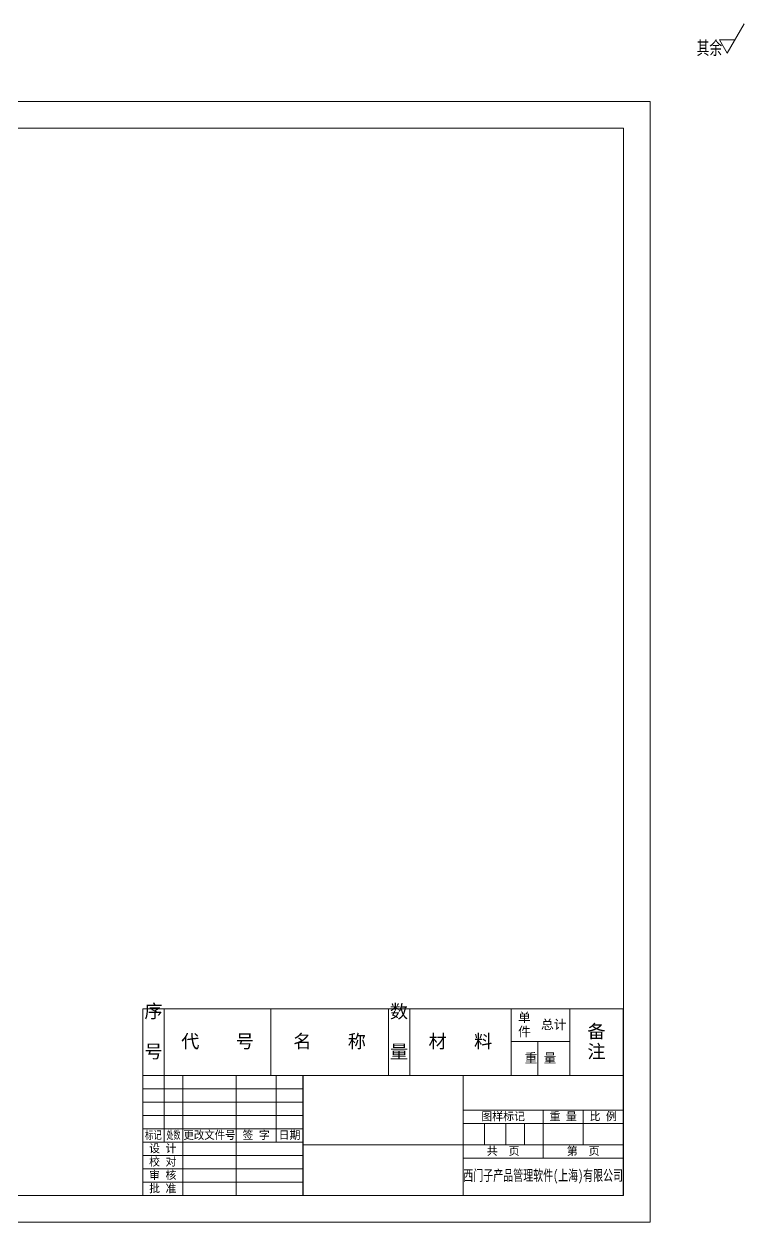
# Model space of a CAD drawing. Header units: millimetres. Extents: x 0 to 3146, y 0 to 2325.
# Drawn here: x 1797 to 3146, y 0 to 2245 of the extents above; entities that cross this region are included whole.
import ezdxf

# ---------------------------------------------------------------- set-up
doc = ezdxf.new("R2010")
doc.units = ezdxf.units.MM
for name, color, linetype, true_color in [('10', 7, 'Continuous', 0xffffff), ('170', 7, 'Continuous', 0xffffff), ('173', 7, 'Continuous', 0xffffff)]:
    doc.layers.add(name, color=color, linetype=linetype, true_color=true_color)
doc.styles.add('chinesef_fs', font='仿宋')

# ---------------------------------------------------------------- blocks, each defined once
blk = doc.blocks.new('TabularNote1')
at = {"layer": '170', "color": 9, "linetype": 'Continuous', "lineweight": 18}
for p, q in [((0, 0), (60, 0)), ((0, 0), (0, -13)), ((60, 0), (60, -13)), ((60, 0), (68, 0)), ((68, 0), (76, 0)), ((76, 0), (83, 0)), ((83, 0), (90, 0)), ((90, 0), (105, 0)), ((105, 0), (120, 0)), ((120, 0), (120, -13)), ((0, -13), (0, -18)), ((60, -13), (68, -13)), ((60, -13), (60, -18)), ((68, -13), (76, -13)), ((76, -13), (83, -13)), ((83, -13), (90, -13)), ((90, -13), (105, -13)), ((90, -13), (90, -18)), ((105, -13), (120, -13)), ((105, -13), (105, -18)), ((120, -13), (120, -18)), ((0, -18), (0, -26)), ((60, -18), (68, -18)), ((60, -18), (60, -26)), ((68, -18), (76, -18)), ((68, -18), (68, -26)), ((76, -18), (83, -18)), ((76, -18), (76, -26)), ((83, -18), (90, -18)), ((83, -18), (83, -26)), ((90, -18), (105, -18)), ((90, -18), (90, -26)), ((105, -18), (120, -18)), ((105, -18), (105, -26)), ((120, -18), (120, -26)), ((0, -26), (60, -26)), ((0, -26), (0, -31)), ((60, -26), (68, -26)), ((60, -26), (60, -31)), ((68, -26), (76, -26)), ((76, -26), (83, -26)), ((83, -26), (90, -26)), ((90, -26), (105, -26)), ((90, -26), (90, -31)), ((105, -26), (120, -26)), ((120, -26), (120, -31)), ((0, -31), (0, -45)), ((60, -31), (68, -31)), ((60, -31), (60, -45)), ((68, -31), (76, -31)), ((76, -31), (83, -31)), ((83, -31), (90, -31)), ((90, -31), (105, -31)), ((105, -31), (120, -31)), ((120, -31), (120, -45)), ((0, -45), (60, -45)), ((60, -45), (68, -45)), ((68, -45), (76, -45)), ((76, -45), (83, -45)), ((83, -45), (90, -45)), ((90, -45), (105, -45)), ((105, -45), (120, -45))]:
    blk.add_line(p, q, dxfattribs=at)
at = {"layer": '10', "color": 35, "linetype": 'Continuous', "lineweight": 13, "char_height": 3, "attachment_point": 5, "line_spacing_factor": 0.903614, "style": 'chinesef_fs'}
for s, insert in [('\\f仿宋|b0|i0;\\W1.0000;{\\H1.50x;\\f仿宋|b0|i0;\\f仿宋|b0|i0;}', (90, -6.5)), ('\\f仿宋|b0|i0;\\W1.0000;{\\H1.50x;\\f仿宋|b0|i0;\\f仿宋|b0|i0;}', (30, -13)), ('\\f仿宋|b0|i0;\\W1.0000;\\f仿宋|b0|i0;图样标记\\f仿宋|b0|i0;', (75, -15.5)), ('\\f仿宋|b0|i0;\\W1.0000;\\f仿宋|b0|i0;比 例\\f仿宋|b0|i0;', (112.5, -15.5)), ('\\f仿宋|b0|i0;\\W1.0000;\\f仿宋|b0|i0;重 量\\f仿宋|b0|i0;', (97.5, -15.5)), ('\\f仿宋|b0|i0;\\W1.0000;\\f仿宋|b0|i0;\\f仿宋|b0|i0;', (97.5, -22)), ('\\f仿宋|b0|i0;\\W1.0000;\\f仿宋|b0|i0;\\f仿宋|b0|i0;', (112.5, -22)), ('\\f仿宋|b0|i0;\\W1.0000;\\f仿宋|b0|i0;共  页\\f仿宋|b0|i0;', (75, -28.5)), ('\\f仿宋|b0|i0;\\W1.0000;\\f仿宋|b0|i0;第  页\\f仿宋|b0|i0;', (105, -28.5)), ('\\f仿宋|b0|i0;\\W1.0000;{\\H1.50x;\\f仿宋|b0|i0;\\f仿宋|b0|i0;}', (30, -35.5)), ('\\f仿宋|b0|i0;\\W0.6775;{\\H1.35x;\\f仿宋|b0|i0;西门子产品管理软件(上海)有限公司\\f仿宋|b0|i0;}', (90, -38))]:
    blk.add_mtext(s, dxfattribs=dict(at, insert=insert))
blk = doc.blocks.new('TabularNote2')
at = {"layer": '170', "color": 9, "linetype": 'Continuous', "lineweight": 18}
for p, q in [((0, 0), (8, 0)), ((0, 0), (0, -5)), ((8, 0), (8, -5)), ((8, 0), (15, 0)), ((15, 0), (15, -5)), ((15, 0), (35, 0)), ((35, 0), (35, -5)), ((35, 0), (50, 0)), ((50, 0), (50, -5)), ((50, 0), (60, 0)), ((60, 0), (60, -5)), ((0, -5), (8, -5)), ((0, -5), (0, -10)), ((8, -5), (15, -5)), ((8, -5), (8, -10)), ((15, -5), (35, -5)), ((15, -5), (15, -10)), ((35, -5), (50, -5)), ((35, -5), (35, -10)), ((50, -5), (60, -5)), ((50, -5), (50, -10)), ((60, -5), (60, -10)), ((0, -10), (8, -10)), ((0, -10), (0, -15)), ((8, -10), (15, -10)), ((8, -10), (8, -15)), ((15, -10), (35, -10)), ((15, -10), (15, -15)), ((35, -10), (50, -10)), ((35, -10), (35, -15)), ((50, -10), (60, -10)), ((50, -10), (50, -15)), ((60, -10), (60, -15)), ((0, -15), (8, -15)), ((0, -15), (0, -20)), ((8, -15), (15, -15)), ((8, -15), (8, -20)), ((15, -15), (35, -15)), ((15, -15), (15, -20)), ((35, -15), (50, -15)), ((35, -15), (35, -20)), ((50, -15), (60, -15)), ((50, -15), (50, -20)), ((60, -15), (60, -20)), ((0, -20), (8, -20)), ((0, -20), (0, -25)), ((8, -20), (15, -20)), ((8, -20), (8, -25)), ((15, -20), (35, -20)), ((15, -20), (15, -25)), ((35, -20), (50, -20)), ((35, -20), (35, -25)), ((50, -20), (60, -20)), ((50, -20), (50, -25)), ((60, -20), (60, -25)), ((0, -25), (8, -25)), ((0, -25), (0, -30)), ((8, -25), (15, -25)), ((15, -25), (35, -25)), ((15, -25), (15, -30)), ((35, -25), (50, -25)), ((35, -25), (35, -30)), ((50, -25), (60, -25)), ((60, -25), (60, -30)), ((0, -30), (8, -30)), ((0, -30), (0, -35)), ((8, -30), (15, -30)), ((15, -30), (35, -30)), ((15, -30), (15, -35)), ((35, -30), (50, -30)), ((35, -30), (35, -35)), ((50, -30), (60, -30)), ((60, -30), (60, -35)), ((0, -35), (8, -35)), ((0, -35), (0, -40)), ((8, -35), (15, -35)), ((15, -35), (35, -35)), ((15, -35), (15, -40)), ((35, -35), (50, -35)), ((35, -35), (35, -40)), ((50, -35), (60, -35)), ((60, -35), (60, -40)), ((0, -40), (8, -40)), ((0, -40), (0, -45)), ((8, -40), (15, -40)), ((15, -40), (35, -40)), ((15, -40), (15, -45)), ((35, -40), (50, -40)), ((35, -40), (35, -45)), ((50, -40), (60, -40)), ((60, -40), (60, -45)), ((0, -45), (8, -45)), ((8, -45), (15, -45)), ((15, -45), (35, -45)), ((35, -45), (50, -45)), ((50, -45), (60, -45))]:
    blk.add_line(p, q, dxfattribs=at)
at = {"layer": '10', "color": 35, "linetype": 'Continuous', "lineweight": 13, "char_height": 3, "attachment_point": 5, "line_spacing_factor": 0.903614, "style": 'chinesef_fs'}
for s, insert in [('\\f仿宋|b0|i0;\\W0.7488;\\f仿宋|b0|i0;标记\\f仿宋|b0|i0;', (4, -22.5)), ('\\f仿宋|b0|i0;\\W0.6241;\\f仿宋|b0|i0;处数\\f仿宋|b0|i0;', (11.5, -22.5)), ('\\f仿宋|b0|i0;\\W0.9537;\\f仿宋|b0|i0;更改文件号\\f仿宋|b0|i0;', (25, -22.5)), ('\\f仿宋|b0|i0;\\W1.0000;\\f仿宋|b0|i0;签 字\\f仿宋|b0|i0;', (42.5, -22.5)), ('\\f仿宋|b0|i0;\\W1.0000;\\f仿宋|b0|i0;日期\\f仿宋|b0|i0;', (55, -22.5)), ('\\f仿宋|b0|i0;\\W1.0000;\\f仿宋|b0|i0;设 计\\f仿宋|b0|i0;', (7.5, -27.5)), ('\\f仿宋|b0|i0;\\W1.0000;\\f仿宋|b0|i0;校 对\\f仿宋|b0|i0;', (7.5, -32.5)), ('\\f仿宋|b0|i0;\\W1.0000;\\f仿宋|b0|i0;\\f仿宋|b0|i0;', (25, -27.5)), ('\\f仿宋|b0|i0;\\W1.0000;\\f仿宋|b0|i0;审 核\\f仿宋|b0|i0;', (7.5, -37.5)), ('\\f仿宋|b0|i0;\\W1.0000;\\f仿宋|b0|i0;\\f仿宋|b0|i0;', (25, -32.5)), ('\\f仿宋|b0|i0;\\W1.0000;\\f仿宋|b0|i0;批 准\\f仿宋|b0|i0;', (7.5, -42.5)), ('\\f仿宋|b0|i0;\\W1.0000;\\f仿宋|b0|i0;\\f仿宋|b0|i0;', (25, -37.5)), ('\\f仿宋|b0|i0;\\W1.0000;\\f仿宋|b0|i0;\\f仿宋|b0|i0;', (25, -42.5))]:
    blk.add_mtext(s, dxfattribs=dict(at, insert=insert))
blk = doc.blocks.new('TabularNote3')
at = {"layer": '170', "color": 7, "linetype": 'Continuous', "lineweight": 18}
for p, q in [((0, 12.75), (0, 25)), ((0, 25), (8, 25)), ((8, 12.75), (8, 25)), ((8, 25), (48, 25)), ((48, 12.75), (48, 25)), ((48, 25), (92, 25)), ((92, 12.75), (92, 25)), ((92, 25), (100, 25)), ((100, 12.75), (100, 25)), ((100, 25), (138, 25)), ((138, 12.75), (138, 25)), ((138, 25), (148, 25)), ((148, 25), (160, 25)), ((160, 12.75), (160, 25)), ((160, 25), (180, 25)), ((180, 12.75), (180, 25)), ((0, 0), (0, 12.75)), ((8, 0), (8, 12.75)), ((48, 0), (48, 12.75)), ((92, 0), (92, 12.75)), ((100, 0), (100, 12.75)), ((138, 0), (138, 12.75)), ((138, 12.75), (148, 12.75)), ((148, 0), (148, 12.75)), ((148, 12.75), (160, 12.75)), ((160, 0), (160, 12.75)), ((180, 0), (180, 12.75)), ((0, 0), (8, 0)), ((8, 0), (48, 0)), ((48, 0), (92, 0)), ((92, 0), (100, 0)), ((100, 0), (138, 0)), ((138, 0), (148, 0)), ((148, 0), (160, 0)), ((160, 0), (180, 0))]:
    blk.add_line(p, q, dxfattribs=at)
at = {"layer": '10', "color": 4, "linetype": 'Continuous', "lineweight": 13, "char_height": 5, "attachment_point": 5, "line_spacing_factor": 0.903614, "style": 'chinesef_fs'}
for s, insert in [('\\f仿宋|b0|i0;\\W1.0000;序\\P\\P号\\P ', (4, 12.5)), ('\\f仿宋|b0|i0;\\W1.0000;数\\P\\P量\\P ', (96, 12.5)), ('\\f仿宋|b0|i0;\\W1.0000;代    号', (28, 12.5)), ('\\f仿宋|b0|i0;\\W1.0000;名    称', (70, 12.5)), ('\\f仿宋|b0|i0;\\W1.0000;材   料', (119, 12.5))]:
    blk.add_mtext(s, dxfattribs=dict(at, insert=insert))
at = {"layer": '10', "color": 5, "linetype": 'Continuous', "lineweight": 13, "attachment_point": 5, "line_spacing_factor": 0.903614, "style": 'chinesef_fs'}
for s, insert, char_height in [('\\f仿宋|b0|i0;\\W1.0000;单\\P件', (143, 18.88), 3.5), ('\\f仿宋|b0|i0;\\W1.0000;总计', (154, 18.88), 3.5), ('\\f仿宋|b0|i0;\\W1.0000;备\\P注', (170, 12.5), 5), ('\\f仿宋|b0|i0;\\W1.0000;重 量', (149, 6.38), 3.5)]:
    blk.add_mtext(s, dxfattribs=dict(at, insert=insert, char_height=char_height))

msp = doc.modelspace()

# ---------------------------------------------------------------- linework, layer by layer
at = {"layer": '170', "color": 32, "linetype": 'Continuous', "lineweight": 13}
for p, q in [((2970, 2100), (0, 2100)), ((2970, 0), (2970, 2100)), ((0, 0), (2970, 0))]:
    msp.add_line(p, q, dxfattribs=at)
at = {"layer": '170', "color": 32, "linetype": 'Continuous', "lineweight": 18}
for p, q in [((2920, 2050), (125, 2050)), ((2920, 50), (2920, 2050)), ((125, 50), (2920, 50))]:
    msp.add_line(p, q, dxfattribs=at)
at = {"layer": '173', "color": 92, "linetype": 'Continuous', "lineweight": 13}
for p, q in [((3114.4386, 2190.0284), (3146.1734, 2245.0284)), ((3100.0137, 2215.0284), (3128.8635, 2215.0284)), ((3114.4386, 2190.0284), (3100.0137, 2215.0284))]:
    msp.add_line(p, q, dxfattribs=at)

# ---------------------------------------------------------------- block references
at = {"layer": '170', "color": 3, "linetype": 'Continuous', "lineweight": 18, "xscale": 5, "yscale": 5, "zscale": 5}
for name, p in [('TabularNote3', (2019.6423, 274.7813)), ('TabularNote2', (2019.4628, 274.6552)), ('TabularNote1', (2319.7581, 274.7622))]:
    msp.add_blockref(name, p, dxfattribs=at)

# ---------------------------------------------------------------- texts
at = {"layer": '173', "color": 92, "linetype": 'Continuous', "lineweight": 13, "insert": (3057.5088, 2184.8166), "char_height": 25, "attachment_point": 7, "line_spacing_factor": 0.903614, "style": 'chinesef_fs'}
msp.add_mtext('\\f仿宋|b0|i0;\\W0.7000;其余', dxfattribs=at)

doc.saveas('drawing.dxf')
